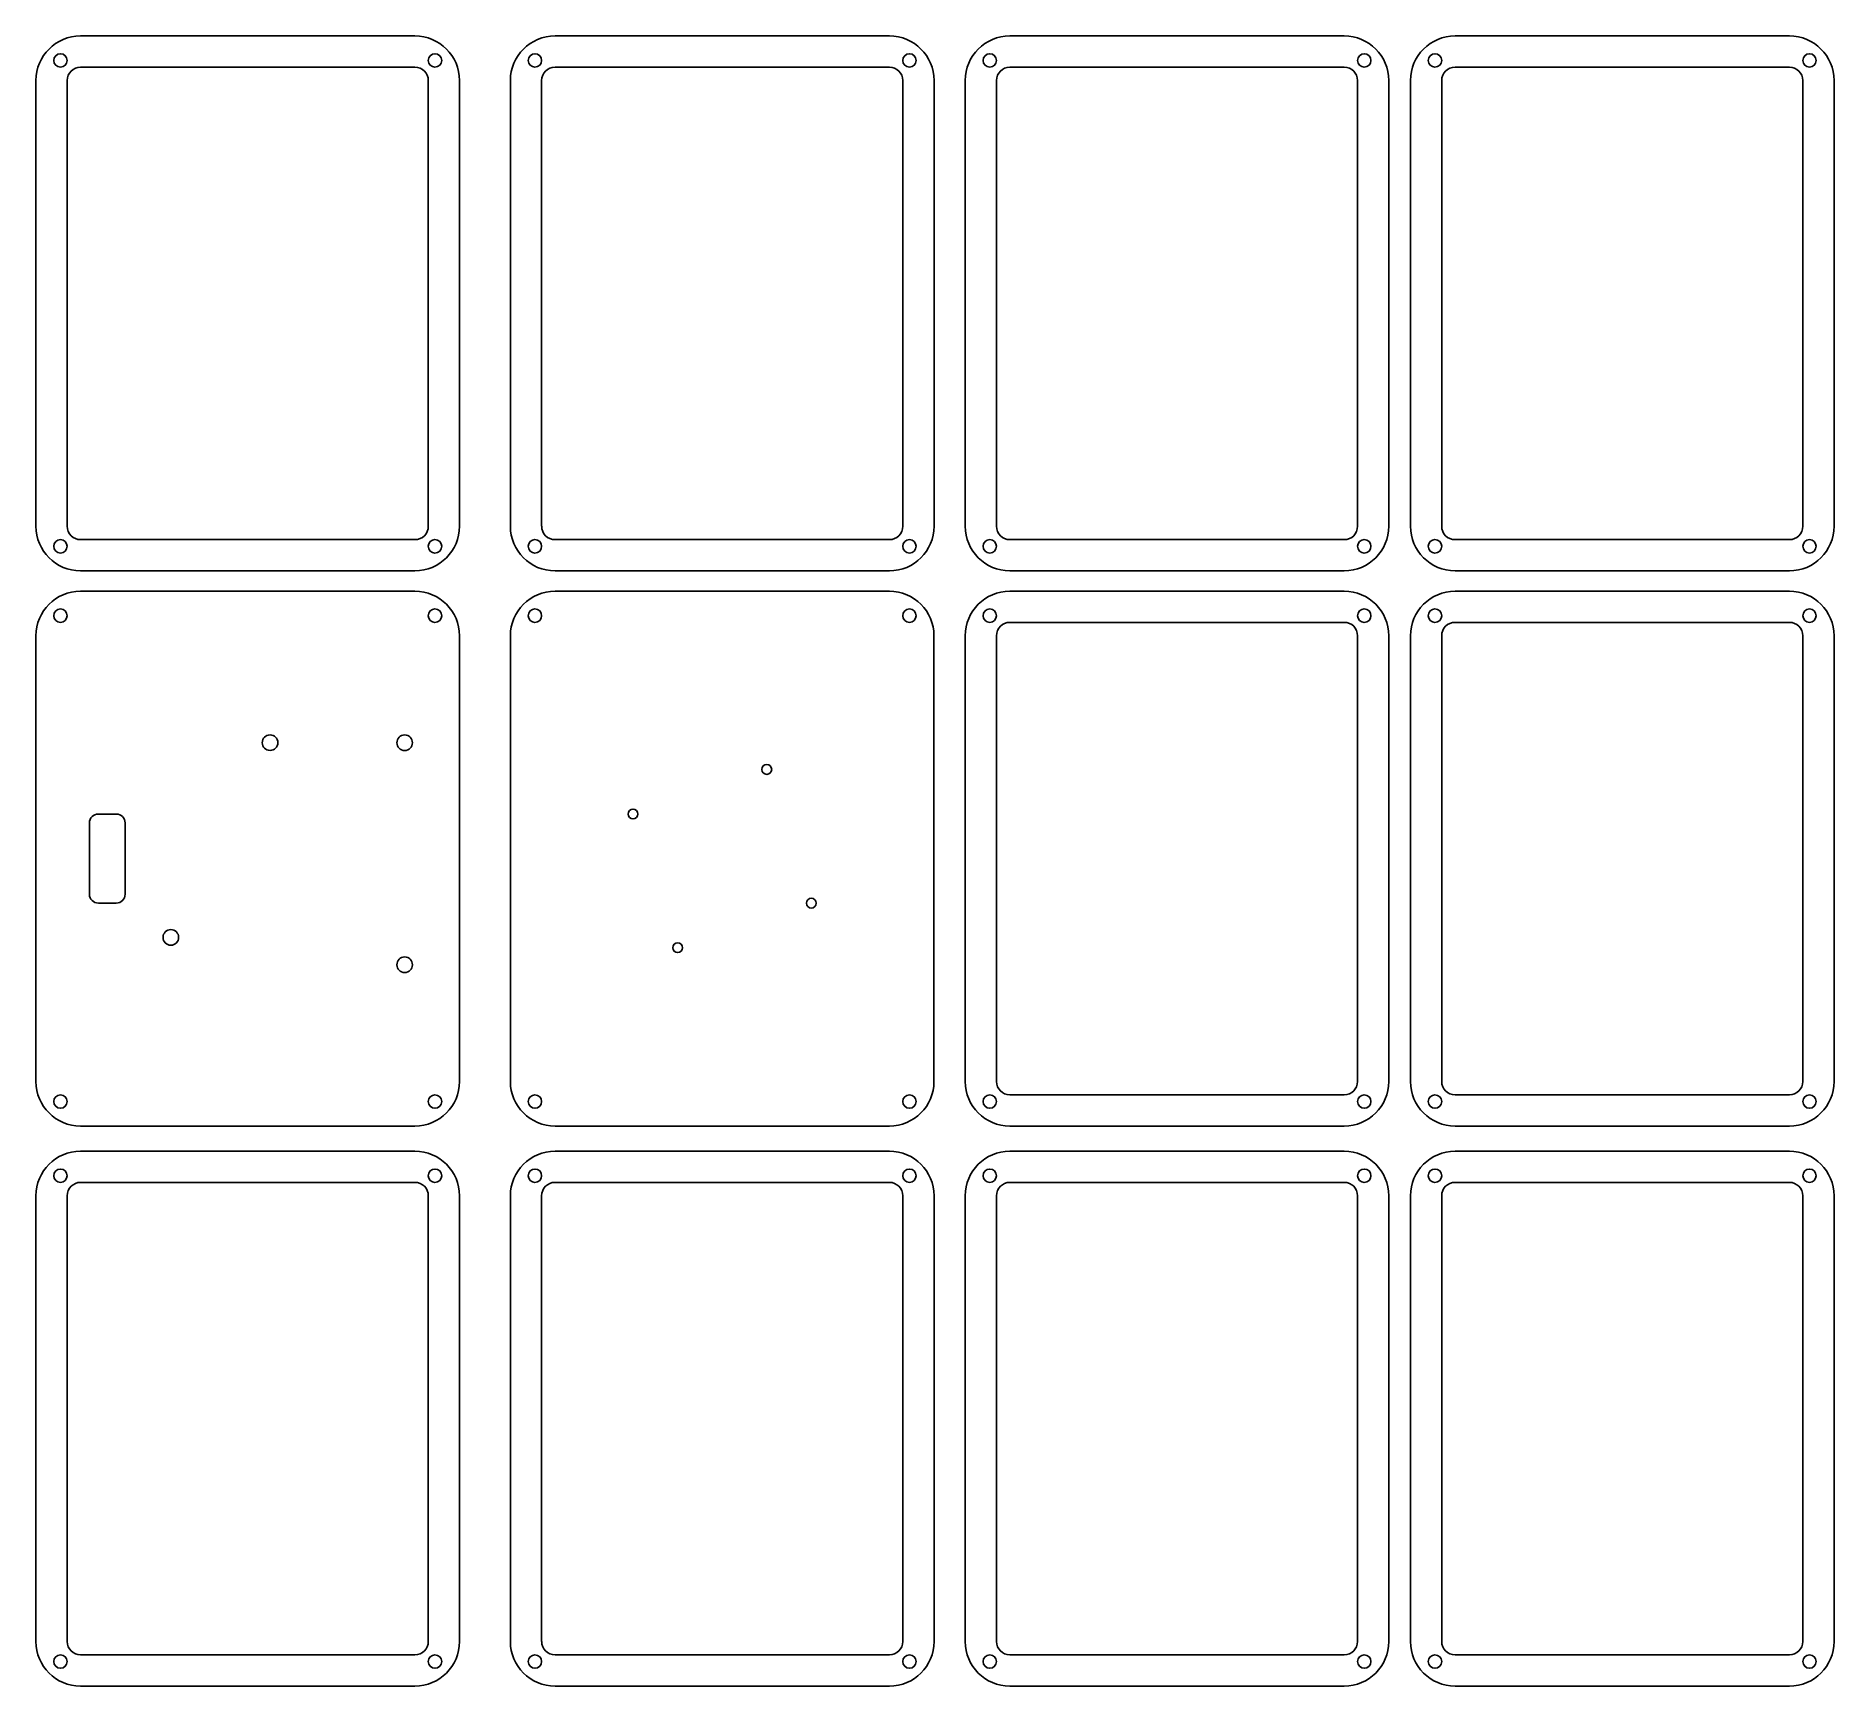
# Model space of a CAD drawing. Extents: x 36 to 440, y -1 to 369.
import ezdxf

# ---------------------------------------------------------------- set-up
doc = ezdxf.new("R2010")
doc.units = 0
doc.header["$MEASUREMENT"] = 0
doc.layers.add('MAKE2D$VISIBLE$LINES', color=18, linetype='CONTINUOUS')

msp = doc.modelspace()

# ---------------------------------------------------------------- linework, layer by layer
at = {"layer": 'MAKE2D$VISIBLE$LINES'}
for p, q in [((46.29, 368.71), (121.29, 368.71)), ((152.71, 368.71), (227.71, 368.71)), ((254.73, 368.71), (329.73, 368.71)), ((354.59, 368.71), (429.59, 368.71)), ((46.29, 361.71), (121.29, 361.71)), ((152.71, 361.71), (227.71, 361.71)), ((254.73, 361.71), (329.73, 361.71)), ((354.59, 361.71), (429.59, 361.71)), ((36.29, 258.71), (36.29, 358.71)), ((43.29, 258.71), (43.29, 358.71)), ((124.29, 358.71), (124.29, 258.71)), ((131.29, 358.71), (131.29, 258.71)), ((131.29, 358.71), (131.29, 358.71)), ((142.71, 258.71), (142.71, 358.71)), ((149.71, 258.71), (149.71, 358.71)), ((230.71, 358.71), (230.71, 258.71)), ((237.72, 358.71), (237.71, 358.71)), ((237.72, 358.71), (237.72, 258.71)), ((244.73, 258.71), (244.73, 358.71)), ((251.73, 258.71), (251.73, 358.71)), ((332.73, 358.71), (332.73, 258.71)), ((339.73, 358.71), (339.73, 258.71)), ((339.73, 358.71), (339.73, 358.71)), ((344.59, 258.71), (344.59, 358.71)), ((351.59, 258.71), (351.59, 358.71)), ((432.59, 358.71), (432.59, 258.71)), ((439.59, 358.71), (439.59, 258.71)), ((439.59, 358.71), (439.59, 358.71)), ((121.29, 255.71), (46.29, 255.71)), ((227.71, 255.71), (152.71, 255.71)), ((329.73, 255.71), (254.73, 255.71)), ((429.59, 255.71), (354.59, 255.71)), ((121.29, 248.71), (46.29, 248.71)), ((227.71, 248.71), (152.71, 248.71)), ((329.73, 248.71), (254.73, 248.71)), ((429.59, 248.71), (354.59, 248.71)), ((46.29, 244.15), (121.29, 244.15)), ((227.71, 244.15), (152.71, 244.15)), ((254.73, 244.15), (329.73, 244.15)), ((354.59, 244.15), (429.59, 244.15)), ((36.29, 134.15), (36.29, 234.15)), ((131.29, 234.15), (131.29, 134.15)), ((131.29, 234.15), (131.29, 234.15)), ((142.71, 234.15), (142.71, 134.15)), ((237.71, 134.15), (237.71, 234.15)), ((244.73, 134.15), (244.73, 234.15)), ((251.73, 134.15), (251.73, 234.15)), ((254.73, 237.15), (329.73, 237.15)), ((332.73, 234.15), (332.73, 134.15)), ((339.73, 234.15), (339.73, 234.15)), ((339.73, 234.15), (339.73, 134.15)), ((344.59, 134.15), (344.59, 234.15)), ((351.59, 134.15), (351.59, 234.15)), ((354.59, 237.15), (429.59, 237.15)), ((432.59, 234.15), (432.59, 134.15)), ((439.59, 234.15), (439.59, 134.15)), ((439.59, 234.15), (439.59, 234.15)), ((54.29, 194.15), (50.29, 194.15)), ((48.29, 192.15), (48.29, 176.15)), ((48.29, 192.15), (48.29, 192.15)), ((56.29, 176.15), (56.29, 192.15)), ((48.29, 176.15), (48.29, 176.15)), ((50.29, 174.15), (54.29, 174.15)), ((131.29, 134.15), (131.29, 134.15)), ((329.73, 131.15), (254.73, 131.15)), ((429.59, 131.15), (354.59, 131.15)), ((121.29, 124.15), (46.29, 124.15)), ((121.29, 124.15), (121.29, 124.15)), ((152.71, 124.15), (227.71, 124.15)), ((329.73, 124.15), (254.73, 124.15)), ((429.59, 124.15), (354.59, 124.15)), ((46.29, 118.51), (121.29, 118.51)), ((152.71, 118.51), (227.71, 118.51)), ((254.73, 118.51), (329.73, 118.51)), ((354.59, 118.51), (429.59, 118.51)), ((46.29, 111.51), (121.29, 111.51)), ((152.71, 111.51), (227.71, 111.51)), ((254.73, 111.51), (329.73, 111.51)), ((354.59, 111.51), (429.59, 111.51)), ((36.29, 8.51), (36.29, 108.51)), ((43.29, 8.51), (43.29, 108.51)), ((124.29, 108.51), (124.29, 8.51)), ((131.29, 108.51), (131.29, 8.51)), ((131.29, 108.51), (131.29, 108.51)), ((142.71, 8.51), (142.71, 108.51)), ((149.71, 8.51), (149.71, 108.51)), ((230.71, 108.51), (230.71, 8.51)), ((237.72, 108.51), (237.71, 108.51)), ((237.72, 108.51), (237.72, 8.51)), ((244.73, 8.51), (244.73, 108.51)), ((251.73, 8.51), (251.73, 108.51)), ((332.73, 108.51), (332.73, 8.51)), ((339.73, 108.51), (339.73, 8.51)), ((339.73, 108.51), (339.73, 108.51)), ((344.59, 8.51), (344.59, 108.51)), ((351.59, 8.51), (351.59, 108.51)), ((432.59, 108.51), (432.59, 8.51)), ((439.59, 108.51), (439.59, 8.51)), ((439.59, 108.51), (439.59, 108.51)), ((121.29, 5.51), (46.29, 5.51)), ((227.71, 5.51), (152.71, 5.51)), ((329.73, 5.51), (254.73, 5.51)), ((429.59, 5.51), (354.59, 5.51)), ((121.29, -1.49), (46.29, -1.49)), ((227.71, -1.49), (152.71, -1.49)), ((329.73, -1.49), (254.73, -1.49)), ((429.59, -1.49), (354.59, -1.49))]:
    msp.add_line(p, q, dxfattribs=at)
for centre, radius in [((41.79, 363.21), 1.5), ((125.79, 363.21), 1.5), ((148.21, 363.21), 1.5), ((232.21, 363.21), 1.5), ((250.23, 363.21), 1.5), ((334.23, 363.21), 1.5), ((350.09, 363.21), 1.5), ((434.09, 363.21), 1.5), ((41.79, 254.21), 1.5), ((125.79, 254.21), 1.5), ((148.21, 254.21), 1.5), ((232.21, 254.21), 1.5), ((250.23, 254.21), 1.5), ((334.23, 254.21), 1.5), ((350.09, 254.21), 1.5), ((434.09, 254.21), 1.5), ((41.79, 238.65), 1.5), ((125.79, 238.65), 1.5), ((148.21, 238.65), 1.5), ((232.21, 238.65), 1.5), ((250.23, 238.65), 1.5), ((334.23, 238.65), 1.5), ((350.09, 238.65), 1.5), ((434.09, 238.65), 1.5), ((88.79, 210.16), 1.75), ((118.99, 210.14), 1.75), ((200.21, 204.15), 1.1), ((170.21, 194.15), 1.1), ((210.21, 174.15), 1.1), ((66.54, 166.48), 1.75), ((118.99, 160.33), 1.75), ((180.21, 164.15), 1.1), ((41.79, 129.65), 1.5), ((125.79, 129.65), 1.5), ((148.21, 129.65), 1.5), ((232.21, 129.65), 1.5), ((250.23, 129.65), 1.5), ((334.23, 129.65), 1.5), ((350.09, 129.65), 1.5), ((434.09, 129.65), 1.5), ((41.79, 113.01), 1.5), ((125.79, 113.01), 1.5), ((148.21, 113.01), 1.5), ((232.21, 113.01), 1.5), ((250.23, 113.01), 1.5), ((334.23, 113.01), 1.5), ((350.09, 113.01), 1.5), ((434.09, 113.01), 1.5), ((41.79, 4.01), 1.5), ((125.79, 4.01), 1.5), ((148.21, 4.01), 1.5), ((232.21, 4.01), 1.5), ((250.23, 4.01), 1.5), ((334.23, 4.01), 1.5), ((350.09, 4.01), 1.5), ((434.09, 4.01), 1.5)]:
    msp.add_circle(centre, radius, dxfattribs=at)
for centre, radius, start, end in [((46.29, 358.71), 10, 90, 180), ((121.29, 358.71), 10, 360, 90), ((152.71, 358.71), 10, 90, 180), ((227.72, 358.71), 10, 360, 90), ((254.73, 358.71), 10, 90, 180), ((329.73, 358.71), 10, 360, 90), ((354.59, 358.71), 10, 90, 180), ((429.59, 358.71), 10, 360, 90), ((46.29, 358.71), 3, 90, 180), ((121.29, 358.71), 3, 360, 90), ((152.71, 358.71), 3, 90, 180), ((227.71, 358.71), 3, 360, 90), ((254.73, 358.71), 3, 90, 180), ((329.73, 358.71), 3, 360, 90), ((354.59, 358.71), 3, 90, 180), ((429.59, 358.71), 3, 360, 90), ((46.29, 258.71), 10, 180, 270), ((46.29, 258.71), 3, 180, 270), ((121.29, 258.71), 10, 270, 0), ((121.29, 258.71), 3, 270, 0), ((152.71, 258.71), 10, 180, 270), ((152.72, 258.71), 3, 180, 269.9489), ((227.71, 258.71), 3, 270, 0), ((227.72, 258.71), 10, 270, 0), ((254.73, 258.71), 10, 180, 270), ((254.73, 258.71), 3, 180, 269.9489), ((329.73, 258.71), 10, 270, 0), ((329.73, 258.71), 3, 270, 0), ((354.59, 258.71), 10, 180, 270), ((354.59, 258.71), 3, 180, 269.9489), ((429.59, 258.71), 10, 270, 0), ((429.59, 258.71), 3, 270, 0), ((46.29, 234.15), 10, 90, 180), ((121.29, 234.15), 10, 360, 90), ((152.71, 234.15), 10, 90, 180), ((227.71, 234.15), 10, 0, 90), ((254.73, 234.15), 10, 90, 180), ((329.73, 234.15), 10, 360, 90), ((354.59, 234.15), 10, 90, 180), ((429.59, 234.15), 10, 360, 90), ((254.73, 234.15), 3, 90, 180), ((329.73, 234.15), 3, 360, 90), ((354.59, 234.15), 3, 90, 180), ((429.59, 234.15), 3, 360, 90), ((50.29, 192.15), 2, 90, 180), ((54.29, 192.15), 2, 360, 90), ((50.29, 176.15), 2, 180, 270), ((54.29, 176.15), 2, 270, 0), ((46.29, 134.15), 10, 180, 270), ((121.29, 134.15), 10, 270, 0), ((152.71, 134.15), 10, 180, 270), ((227.71, 134.15), 10, 270, 0), ((254.73, 134.15), 10, 180, 270), ((254.73, 134.15), 3, 180, 269.9489), ((329.73, 134.15), 3, 270, 0), ((329.73, 134.15), 10, 270, 0), ((354.59, 134.15), 10, 180, 270), ((354.59, 134.15), 3, 180, 269.9489), ((429.59, 134.15), 10, 270, 0), ((429.59, 134.15), 3, 270, 0), ((46.29, 108.51), 10, 90, 180), ((121.29, 108.51), 10, 360, 90), ((152.71, 108.51), 10, 90, 180), ((227.72, 108.51), 10, 360, 90), ((254.73, 108.51), 10, 90, 180), ((329.73, 108.51), 10, 360, 90), ((354.59, 108.51), 10, 90, 180), ((429.59, 108.51), 10, 360, 90), ((46.29, 108.51), 3, 90, 180), ((121.29, 108.51), 3, 360, 90), ((152.71, 108.51), 3, 90, 180), ((227.71, 108.51), 3, 360, 90), ((254.73, 108.51), 3, 90, 180), ((329.73, 108.51), 3, 360, 90), ((354.59, 108.51), 3, 90, 180), ((429.59, 108.51), 3, 360, 90), ((46.29, 8.51), 10, 180, 270), ((46.29, 8.51), 3, 180, 269.9489), ((121.29, 8.51), 10, 270, 0), ((121.29, 8.51), 3, 270, 0), ((152.71, 8.51), 10, 180, 270), ((152.72, 8.51), 3, 180, 269.9489), ((227.71, 8.51), 3, 270, 0), ((227.72, 8.51), 10, 270, 0), ((254.73, 8.51), 10, 180, 270), ((254.73, 8.51), 3, 180, 269.9489), ((329.73, 8.51), 10, 270, 0), ((329.73, 8.51), 3, 270, 0), ((354.59, 8.51), 10, 180, 270), ((354.59, 8.51), 3, 180, 269.9489), ((429.59, 8.51), 10, 270, 0), ((429.59, 8.51), 3, 270, 0)]:
    msp.add_arc(centre, radius, start, end, dxfattribs=at)

doc.saveas('drawing.dxf')
